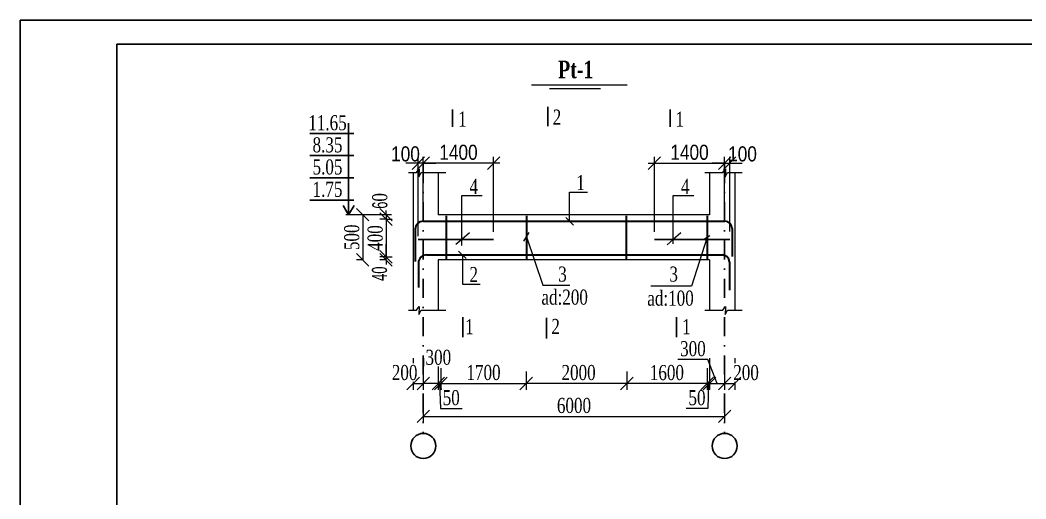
# Model space of a CAD drawing. Header units: millimetres. Extents: x -149347 to 251215, y -2929184 to -2541447.
# Drawn here: x 151763 to 171788, y -2675001 to -2665472 of the extents above; entities that cross this region are included whole.
import ezdxf

# ---------------------------------------------------------------- set-up
doc = ezdxf.new("R2010")
doc.units = ezdxf.units.MM
doc.linetypes.add('DASHDOTX2', pattern=[50.8, 25.4, -12.7, 0, -12.7])
doc.layers.add('APS_MADEIRA', color=35, linetype='Continuous', lineweight=15)
doc.styles.add('400', font='times.ttf', dxfattribs={"width": 0.75, "height": 300})
doc.styles.add('style1', font='A3TI(LA).TTF', dxfattribs={"height": 400})
doc.styles.add('style6', font='ARIALN.TTF', dxfattribs={"height": 300})
doc.styles.add('Times New  Roman', font='times.ttf')
doc.dimstyles.new('DIM_100', dxfattribs={"dimscale": 100, "dimtxt": 250, "dimasz": 2.5, "dimexe": 1.25, "dimexo": 0.625, "dimtad": 1, "dimdec": 0, "dimtxsty": 'style1', "dimblk": 'OBLIQUE', "dimcen": 2.5, "dimdle": 1.25, "dimclrd": 251, "dimclre": 251, "dimaunit": 1, "dimadec": 3, "dimazin": 0, "dimtfac": 1, "dimtdec": 0, "dimtmove": 1, "dimatfit": 3, "dimfxl": 1.25, "dimlwd": 5, "dimlwe": 5, "dimarcsym": 0})
doc.dimstyles.new('tebriz', dxfattribs={"dimtxt": 280, "dimasz": 150, "dimexe": 150, "dimexo": 0.625, "dimgap": 65, "dimtad": 1, "dimdec": 0, "dimdsep": 32, "dimtxsty": 'Times New  Roman', "dimblk": 'OBLIQUE', "dimcen": 0, "dimdle": 150, "dimclrd": 7, "dimclre": 256, "dimclrt": 256, "dimadec": 0, "dimazin": 0, "dimtfac": 1, "dimtdec": 0, "dimtmove": 0, "dimatfit": 3, "dimldrblk": 'OBLIQUE', "dimfxl": 1, "dimtolj": 1, "dimlwd": 15, "dimlwe": 9, "dimarcsym": 0})

# ---------------------------------------------------------------- blocks, each defined once
blk = doc.blocks.new('_Oblique')
at = {"color": 0, "linetype": 'ByBlock', "lineweight": -2}
blk.add_line((-0.5, -0.5), (0.5, 0.5), dxfattribs=at)
blk = doc.blocks.new('*D44')
at = {"color": 251, "lineweight": 5, "ltscale": 50, "transparency": 16777216}
for p, q in [((165791, -2672203), (165791, -2672828)), ((165991, -2672203), (165991, -2672828))]:
    blk.add_line(p, q, dxfattribs=at)
at = {"color": 251, "linetype": 'ByBlock', "lineweight": 5, "ltscale": 50, "transparency": 16777216}
blk.add_line((165790, -2672703), (165992, -2672703), dxfattribs=at)
at = {"layer": 'Defpoints', "color": 0, "lineweight": 15, "ltscale": 50, "transparency": 16777216}
for p in [(165791, -2671792), (165991, -2671792)]:
    blk.add_point(p, dxfattribs=at)
at = {"color": 0, "lineweight": 15, "ltscale": 50, "transparency": 16777216, "insert": (166217, -2672488), "char_height": 300, "attachment_point": 5, "style": '400', "bg_fill": 3, "box_fill_scale": 1.1, "bg_fill_color": 9, "bg_fill_true_color": 13158600, "bg_fill_transparency": 0}
blk.add_mtext('{\\fTimes New Roman|b0|i0|c238|p18;2}00', dxfattribs=at)
at = {"layer": 'Defpoints', "color": 0, "lineweight": 15, "ltscale": 50, "transparency": 16777216}
blk.add_point((165991, -2672703), dxfattribs=at)
at = {"color": 251, "lineweight": 5, "ltscale": 50, "transparency": 16777216, "xscale": 250, "yscale": 250, "zscale": 250, "rotation": 180}
blk.add_blockref('_Oblique', (165791, -2672703), dxfattribs=at)
at = {"color": 251, "lineweight": 5, "ltscale": 50, "transparency": 16777216, "xscale": 250, "yscale": 250, "zscale": 250}
blk.add_blockref('_Oblique', (165991, -2672703), dxfattribs=at)
blk = doc.blocks.new('*D45')
at = {"color": 251, "lineweight": 5, "ltscale": 50, "transparency": 16777216}
for p, q in [((158585, -2669344), (158459, -2669344)), ((158585, -2670244), (158459, -2670244))]:
    blk.add_line(p, q, dxfattribs=at)
at = {"color": 251, "linetype": 'ByBlock', "lineweight": 5, "ltscale": 50, "transparency": 16777216}
blk.add_line((158584, -2669343), (158584, -2670245), dxfattribs=at)
at = {"layer": 'Defpoints', "color": 0, "lineweight": 15, "ltscale": 50, "transparency": 16777216}
for p in [(159676, -2669344), (158584, -2670244), (159260, -2670244)]:
    blk.add_point(p, dxfattribs=at)
at = {"color": 0, "lineweight": 15, "ltscale": 50, "transparency": 16777216, "insert": (158368, -2669794), "char_height": 300, "attachment_point": 5, "rotation": 90, "style": '400', "bg_fill": 3, "box_fill_scale": 1.1, "bg_fill_color": 9, "bg_fill_true_color": 13158600, "bg_fill_transparency": 0}
blk.add_mtext('500', dxfattribs=at)
at = {"color": 251, "lineweight": 5, "ltscale": 50, "transparency": 16777216, "xscale": 250, "yscale": 250, "zscale": 250}
for p, rotation in [((158584, -2669344), 90), ((158584, -2670244), 270)]:
    blk.add_blockref('_Oblique', p, dxfattribs=dict(at, rotation=rotation))
blk = doc.blocks.new('*D71')
at = {"color": 251, "linetype": 'ByBlock', "lineweight": 5, "ltscale": 50, "transparency": 16777216}
for p, q in [((159049, -2669344), (159049, -2669094)), ((159049, -2669434), (159049, -2669684))]:
    blk.add_line(p, q, dxfattribs=at)
at = {"color": 251, "lineweight": 5, "ltscale": 50, "transparency": 16777216}
for p, q in [((159050, -2669344), (158924, -2669344)), ((159050, -2669434), (158924, -2669434))]:
    blk.add_line(p, q, dxfattribs=at)
at = {"layer": 'Defpoints', "color": 0, "lineweight": 15, "ltscale": 50, "transparency": 16777216}
for p in [(159049, -2669434), (159344, -2669434), (159448, -2669344)]:
    blk.add_point(p, dxfattribs=at)
at = {"color": 0, "lineweight": 15, "ltscale": 50, "transparency": 16777216, "insert": (158927, -2669070), "char_height": 300, "attachment_point": 5, "rotation": 90, "style": '400', "bg_fill": 3, "box_fill_scale": 1.1, "bg_fill_color": 9, "bg_fill_true_color": 13158600, "bg_fill_transparency": 0}
blk.add_mtext('{\\fArial Narrow|b0|i0|c238|p34;6}0', dxfattribs=at)
at = {"color": 251, "linetype": 'ByBlock', "lineweight": 5, "ltscale": 50, "transparency": 16777216}
blk.add_line((159049, -2669344), (159049, -2669434), dxfattribs=at)
at = {"color": 251, "lineweight": 5, "ltscale": 50, "transparency": 16777216, "xscale": 250, "yscale": 250, "zscale": 250}
for p, rotation in [((159049, -2669344), 270), ((159049, -2669434), 90)]:
    blk.add_blockref('_Oblique', p, dxfattribs=dict(at, rotation=rotation))
blk = doc.blocks.new('*D72')
at = {"color": 251, "linetype": 'ByBlock', "lineweight": 5, "ltscale": 50, "transparency": 16777216}
for p, q in [((159049, -2670184), (159049, -2669934)), ((159049, -2670244), (159049, -2670494))]:
    blk.add_line(p, q, dxfattribs=at)
at = {"color": 251, "lineweight": 5, "ltscale": 50, "transparency": 16777216}
for p, q in [((159050, -2670184), (158924, -2670184)), ((159050, -2670244), (158924, -2670244))]:
    blk.add_line(p, q, dxfattribs=at)
at = {"layer": 'Defpoints', "color": 0, "lineweight": 15, "ltscale": 50, "transparency": 16777216}
for p in [(159049, -2670184), (159260, -2670244), (159271, -2670184)]:
    blk.add_point(p, dxfattribs=at)
at = {"color": 0, "lineweight": 15, "ltscale": 50, "transparency": 16777216, "insert": (158920, -2670519), "char_height": 300, "attachment_point": 5, "rotation": 90, "style": '400', "bg_fill": 3, "box_fill_scale": 1.1, "bg_fill_color": 9, "bg_fill_true_color": 13158600, "bg_fill_transparency": 0}
blk.add_mtext('{\\fArial Narrow|b0|i0|c238|p34;40}', dxfattribs=at)
at = {"color": 251, "linetype": 'ByBlock', "lineweight": 5, "ltscale": 50, "transparency": 16777216}
blk.add_line((159049, -2670244), (159049, -2670184), dxfattribs=at)
at = {"color": 251, "lineweight": 5, "ltscale": 50, "transparency": 16777216, "xscale": 250, "yscale": 250, "zscale": 250}
for p, rotation in [((159049, -2670184), 270), ((159049, -2670244), 90)]:
    blk.add_blockref('_Oblique', p, dxfattribs=dict(at, rotation=rotation))
blk = doc.blocks.new('*D46')
at = {"color": 251, "linetype": 'ByBlock', "lineweight": 5, "ltscale": 50, "transparency": 16777216}
blk.add_line((159049, -2669433), (159049, -2670186), dxfattribs=at)
at = {"color": 251, "lineweight": 5, "ltscale": 50, "transparency": 16777216}
for p, q in [((159049, -2669434), (159174, -2669434)), ((159049, -2670184), (159174, -2670184))]:
    blk.add_line(p, q, dxfattribs=at)
at = {"color": 0, "lineweight": 15, "ltscale": 50, "transparency": 16777216, "insert": (158834, -2669809), "char_height": 300, "attachment_point": 5, "rotation": 90, "style": '400', "bg_fill": 3, "box_fill_scale": 1.1, "bg_fill_color": 9, "bg_fill_true_color": 13158600, "bg_fill_transparency": 0}
blk.add_mtext('400', dxfattribs=at)
at = {"layer": 'Defpoints', "color": 0, "lineweight": 15, "ltscale": 50, "transparency": 16777216}
for p in [(159049, -2669434), (159049, -2670184), (159049, -2670184)]:
    blk.add_point(p, dxfattribs=at)
at = {"color": 251, "lineweight": 5, "ltscale": 50, "transparency": 16777216, "xscale": 250, "yscale": 250, "zscale": 250}
for p, rotation in [((159049, -2669434), 90), ((159049, -2670184), 270)]:
    blk.add_blockref('_Oblique', p, dxfattribs=dict(at, rotation=rotation))
blk = doc.blocks.new('*D73')
at = {"color": 251, "linetype": 'ByBlock', "lineweight": 5, "ltscale": 50, "transparency": 16777216}
for p, q in [((165458, -2672228), (164860, -2672228)), ((165641, -2672703), (165458, -2672228)), ((165490, -2672703), (165792, -2672703))]:
    blk.add_line(p, q, dxfattribs=at)
at = {"color": 251, "lineweight": 5, "ltscale": 50, "transparency": 16777216}
for p, q in [((165491, -2672203), (165491, -2672828)), ((165791, -2672203), (165791, -2672828))]:
    blk.add_line(p, q, dxfattribs=at)
at = {"layer": 'Defpoints', "color": 0, "lineweight": 15, "ltscale": 50, "transparency": 16777216}
for p in [(165791, -2672065), (165791, -2672703)]:
    blk.add_point(p, dxfattribs=at)
at = {"color": 251, "lineweight": 5, "ltscale": 50, "transparency": 16777216, "xscale": 250, "yscale": 250, "zscale": 250, "rotation": 180}
blk.add_blockref('_Oblique', (165491, -2672703), dxfattribs=at)
at = {"color": 251, "lineweight": 5, "ltscale": 50, "transparency": 16777216, "xscale": 250, "yscale": 250, "zscale": 250}
blk.add_blockref('_Oblique', (165791, -2672703), dxfattribs=at)
at = {"color": 0, "lineweight": 15, "ltscale": 50, "transparency": 16777216, "insert": (165159, -2672013), "char_height": 300, "attachment_point": 5, "style": '400', "bg_fill": 3, "box_fill_scale": 1.1, "bg_fill_color": 9, "bg_fill_true_color": 13158600, "bg_fill_transparency": 0}
blk.add_mtext('{\\fTimes New Roman|b0|i0|c238|p18;3}00', dxfattribs=at)
at = {"layer": 'Defpoints', "color": 0, "lineweight": 15, "ltscale": 50, "transparency": 16777216}
blk.add_point((165491, -2672077), dxfattribs=at)
blk = doc.blocks.new('*D47')
at = {"color": 251, "lineweight": 5, "ltscale": 50, "transparency": 16777216}
for p, q in [((159791, -2672203), (159791, -2672828)), ((160090, -2672203), (160090, -2672828))]:
    blk.add_line(p, q, dxfattribs=at)
at = {"color": 251, "linetype": 'ByBlock', "lineweight": 5, "ltscale": 50, "transparency": 16777216}
blk.add_line((160091, -2672703), (159790, -2672703), dxfattribs=at)
at = {"layer": 'Defpoints', "color": 0, "lineweight": 15, "ltscale": 50, "transparency": 16777216}
blk.add_point((159791, -2672703), dxfattribs=at)
at = {"color": 251, "lineweight": 5, "ltscale": 50, "transparency": 16777216, "xscale": 250, "yscale": 250, "zscale": 250, "rotation": 180}
blk.add_blockref('_Oblique', (159791, -2672703), dxfattribs=at)
at = {"color": 251, "lineweight": 5, "ltscale": 50, "transparency": 16777216, "xscale": 250, "yscale": 250, "zscale": 250}
blk.add_blockref('_Oblique', (160090, -2672703), dxfattribs=at)
at = {"color": 0, "lineweight": 15, "ltscale": 50, "transparency": 16777216, "insert": (160090, -2672184), "char_height": 300, "attachment_point": 5, "style": '400', "bg_fill": 3, "box_fill_scale": 1.1, "bg_fill_color": 9, "bg_fill_true_color": 13158600, "bg_fill_transparency": 0}
blk.add_mtext('{\\fTimes New Roman|b0|i0|c238|p18;3}00', dxfattribs=at)
at = {"layer": 'Defpoints', "color": 0, "lineweight": 15, "ltscale": 50, "transparency": 16777216}
for p in [(159791, -2671996), (160090, -2671996)]:
    blk.add_point(p, dxfattribs=at)
blk = doc.blocks.new('*D48')
at = {"color": 251, "lineweight": 5, "ltscale": 50, "transparency": 16777216}
for p, q in [((159591, -2672203), (159591, -2672828)), ((159791, -2672203), (159791, -2672828))]:
    blk.add_line(p, q, dxfattribs=at)
at = {"color": 251, "linetype": 'ByBlock', "lineweight": 5, "ltscale": 50, "transparency": 16777216}
blk.add_line((159590, -2672703), (159792, -2672703), dxfattribs=at)
at = {"layer": 'Defpoints', "color": 0, "lineweight": 15, "ltscale": 50, "transparency": 16777216}
for p in [(159591, -2672065), (159791, -2671991)]:
    blk.add_point(p, dxfattribs=at)
at = {"color": 0, "lineweight": 15, "ltscale": 50, "transparency": 16777216, "insert": (159419, -2672488), "char_height": 300, "attachment_point": 5, "style": '400', "bg_fill": 3, "box_fill_scale": 1.1, "bg_fill_color": 9, "bg_fill_true_color": 13158600, "bg_fill_transparency": 0}
blk.add_mtext('{\\fTimes New Roman|b0|i0|c238|p18;2}00', dxfattribs=at)
at = {"layer": 'Defpoints', "color": 0, "lineweight": 15, "ltscale": 50, "transparency": 16777216}
blk.add_point((159791, -2672703), dxfattribs=at)
at = {"color": 251, "lineweight": 5, "ltscale": 50, "transparency": 16777216, "xscale": 250, "yscale": 250, "zscale": 250, "rotation": 180}
blk.add_blockref('_Oblique', (159591, -2672703), dxfattribs=at)
at = {"color": 251, "lineweight": 5, "ltscale": 50, "transparency": 16777216, "xscale": 250, "yscale": 250, "zscale": 250}
blk.add_blockref('_Oblique', (159791, -2672703), dxfattribs=at)
blk = doc.blocks.new('*D49')
at = {"color": 251, "lineweight": 5, "ltscale": 50, "transparency": 16777216}
for p, q in [((160090, -2672399), (160090, -2672828)), ((160140, -2672399), (160140, -2672828))]:
    blk.add_line(p, q, dxfattribs=at)
at = {"color": 251, "linetype": 'ByBlock', "lineweight": 5, "ltscale": 50, "transparency": 16777216}
for p, q in [((160090, -2672703), (159840, -2672703)), ((160090, -2672703), (160140, -2672703)), ((160090, -2672703), (160140, -2672703)), ((160115, -2672703), (160133, -2673203)), ((160140, -2672703), (160390, -2672703)), ((160133, -2673203), (160562, -2673203))]:
    blk.add_line(p, q, dxfattribs=at)
at = {"layer": 'Defpoints', "color": 0, "lineweight": 15, "ltscale": 50, "transparency": 16777216}
for p in [(160090, -2672337), (160140, -2672337), (160140, -2672703)]:
    blk.add_point(p, dxfattribs=at)
at = {"color": 0, "lineweight": 15, "ltscale": 50, "transparency": 16777216, "insert": (160347, -2672988), "char_height": 300, "attachment_point": 5, "style": '400', "bg_fill": 3, "box_fill_scale": 1.1, "bg_fill_color": 9, "bg_fill_true_color": 13158600, "bg_fill_transparency": 0}
blk.add_mtext('50', dxfattribs=at)
at = {"color": 251, "lineweight": 5, "ltscale": 50, "transparency": 16777216, "xscale": 250, "yscale": 250, "zscale": 250}
blk.add_blockref('_Oblique', (160090, -2672703), dxfattribs=at)
at = {"color": 251, "lineweight": 5, "ltscale": 50, "transparency": 16777216, "xscale": 250, "yscale": 250, "zscale": 250, "rotation": 180}
blk.add_blockref('_Oblique', (160140, -2672703), dxfattribs=at)
blk = doc.blocks.new('*D50')
at = {"color": 251, "lineweight": 5, "ltscale": 50, "transparency": 16777216}
for p, q in [((165441, -2672399), (165441, -2672828)), ((165491, -2672399), (165491, -2672828))]:
    blk.add_line(p, q, dxfattribs=at)
at = {"color": 251, "linetype": 'ByBlock', "lineweight": 5, "ltscale": 50, "transparency": 16777216}
for p, q in [((165441, -2672703), (165191, -2672703)), ((165491, -2672703), (165441, -2672703)), ((165491, -2672703), (165441, -2672703)), ((165466, -2672703), (165455, -2673203)), ((165491, -2672703), (165741, -2672703)), ((165455, -2673203), (165025, -2673203))]:
    blk.add_line(p, q, dxfattribs=at)
at = {"layer": 'Defpoints', "color": 0, "lineweight": 15, "ltscale": 50, "transparency": 16777216}
for p in [(165441, -2672337), (165491, -2672337), (165441, -2672703)]:
    blk.add_point(p, dxfattribs=at)
at = {"color": 0, "lineweight": 15, "ltscale": 50, "transparency": 16777216, "insert": (165240, -2672988), "char_height": 300, "attachment_point": 5, "style": '400', "bg_fill": 3, "box_fill_scale": 1.1, "bg_fill_color": 9, "bg_fill_true_color": 13158600, "bg_fill_transparency": 0}
blk.add_mtext('50', dxfattribs=at)
at = {"color": 251, "lineweight": 5, "ltscale": 50, "transparency": 16777216, "xscale": 250, "yscale": 250, "zscale": 250}
blk.add_blockref('_Oblique', (165441, -2672703), dxfattribs=at)
at = {"color": 251, "lineweight": 5, "ltscale": 50, "transparency": 16777216, "xscale": 250, "yscale": 250, "zscale": 250, "rotation": 180}
blk.add_blockref('_Oblique', (165491, -2672703), dxfattribs=at)
blk = doc.blocks.new('*D51')
at = {"color": 251, "lineweight": 5, "ltscale": 50, "transparency": 16777216}
for p, q in [((160140, -2672462), (160140, -2672828)), ((161840, -2672462), (161840, -2672828))]:
    blk.add_line(p, q, dxfattribs=at)
at = {"color": 251, "linetype": 'ByBlock', "lineweight": 5, "ltscale": 50, "transparency": 16777216}
blk.add_line((160139, -2672703), (161841, -2672703), dxfattribs=at)
at = {"layer": 'Defpoints', "color": 0, "lineweight": 15, "ltscale": 50, "transparency": 16777216}
for p in [(160140, -2672399), (161840, -2672399), (161840, -2672703)]:
    blk.add_point(p, dxfattribs=at)
at = {"color": 251, "lineweight": 5, "ltscale": 50, "transparency": 16777216, "xscale": 250, "yscale": 250, "zscale": 250, "rotation": 180}
blk.add_blockref('_Oblique', (160140, -2672703), dxfattribs=at)
at = {"color": 251, "lineweight": 5, "ltscale": 50, "transparency": 16777216, "xscale": 250, "yscale": 250, "zscale": 250}
blk.add_blockref('_Oblique', (161840, -2672703), dxfattribs=at)
at = {"color": 0, "lineweight": 15, "ltscale": 50, "transparency": 16777216, "insert": (160990, -2672487), "char_height": 300, "attachment_point": 5, "style": '400', "bg_fill": 3, "box_fill_scale": 1.1, "bg_fill_color": 9, "bg_fill_true_color": 13158600, "bg_fill_transparency": 0}
blk.add_mtext('{\\fTimes New Roman|b0|i0|c238|p18;1700}', dxfattribs=at)
blk = doc.blocks.new('*D52')
at = {"color": 251, "lineweight": 5, "ltscale": 50, "transparency": 16777216}
for p, q in [((163841, -2672462), (163841, -2672828)), ((165441, -2672462), (165441, -2672828))]:
    blk.add_line(p, q, dxfattribs=at)
at = {"color": 251, "linetype": 'ByBlock', "lineweight": 5, "ltscale": 50, "transparency": 16777216}
blk.add_line((165442, -2672703), (163840, -2672703), dxfattribs=at)
at = {"layer": 'Defpoints', "color": 0, "lineweight": 15, "ltscale": 50, "transparency": 16777216}
for p in [(163841, -2672399), (165441, -2672399), (163841, -2672703)]:
    blk.add_point(p, dxfattribs=at)
at = {"color": 251, "lineweight": 5, "ltscale": 50, "transparency": 16777216, "xscale": 250, "yscale": 250, "zscale": 250, "rotation": 180}
blk.add_blockref('_Oblique', (163841, -2672703), dxfattribs=at)
at = {"color": 251, "lineweight": 5, "ltscale": 50, "transparency": 16777216, "xscale": 250, "yscale": 250, "zscale": 250}
blk.add_blockref('_Oblique', (165441, -2672703), dxfattribs=at)
at = {"color": 0, "lineweight": 15, "ltscale": 50, "transparency": 16777216, "insert": (164641, -2672488), "char_height": 300, "attachment_point": 5, "style": '400', "bg_fill": 3, "box_fill_scale": 1.1, "bg_fill_color": 9, "bg_fill_true_color": 13158600, "bg_fill_transparency": 0}
blk.add_mtext('1600', dxfattribs=at)
blk = doc.blocks.new('*D53')
at = {"color": 251, "lineweight": 5, "ltscale": 50, "transparency": 16777216}
for p, q in [((161840, -2672462), (161840, -2672828)), ((163841, -2672462), (163841, -2672828))]:
    blk.add_line(p, q, dxfattribs=at)
at = {"color": 251, "linetype": 'ByBlock', "lineweight": 5, "ltscale": 50, "transparency": 16777216}
blk.add_line((163842, -2672703), (161839, -2672703), dxfattribs=at)
at = {"layer": 'Defpoints', "color": 0, "lineweight": 15, "ltscale": 50, "transparency": 16777216}
for p in [(161840, -2672399), (163841, -2672399), (161840, -2672703)]:
    blk.add_point(p, dxfattribs=at)
at = {"color": 251, "lineweight": 5, "ltscale": 50, "transparency": 16777216, "xscale": 250, "yscale": 250, "zscale": 250, "rotation": 180}
blk.add_blockref('_Oblique', (161840, -2672703), dxfattribs=at)
at = {"color": 251, "lineweight": 5, "ltscale": 50, "transparency": 16777216, "xscale": 250, "yscale": 250, "zscale": 250}
blk.add_blockref('_Oblique', (163841, -2672703), dxfattribs=at)
at = {"color": 0, "lineweight": 15, "ltscale": 50, "transparency": 16777216, "insert": (162840, -2672488), "char_height": 300, "attachment_point": 5, "style": '400', "bg_fill": 3, "box_fill_scale": 1.1, "bg_fill_color": 9, "bg_fill_true_color": 13158600, "bg_fill_transparency": 0}
blk.add_mtext('{\\fTimes New Roman|b0|i0|c238|p18; }2{\\fTimes New Roman|b0|i0|c238|p18;0}00', dxfattribs=at)
blk = doc.blocks.new('*D54')
at = {"color": 251, "lineweight": 5, "ltscale": 50, "transparency": 16777216}
for p, q in [((159791, -2673141), (159791, -2673483)), ((165791, -2673141), (165791, -2673483))]:
    blk.add_line(p, q, dxfattribs=at)
at = {"color": 251, "linetype": 'ByBlock', "lineweight": 5, "ltscale": 50, "transparency": 16777216}
blk.add_line((159790, -2673358), (165792, -2673358), dxfattribs=at)
at = {"layer": 'Defpoints', "color": 0, "lineweight": 15, "ltscale": 50, "transparency": 16777216}
for p in [(159791, -2673078), (165791, -2673078), (165791, -2673358)]:
    blk.add_point(p, dxfattribs=at)
at = {"color": 251, "lineweight": 5, "ltscale": 50, "transparency": 16777216, "xscale": 250, "yscale": 250, "zscale": 250, "rotation": 180}
blk.add_blockref('_Oblique', (159791, -2673358), dxfattribs=at)
at = {"color": 251, "lineweight": 5, "ltscale": 50, "transparency": 16777216, "xscale": 250, "yscale": 250, "zscale": 250}
blk.add_blockref('_Oblique', (165791, -2673358), dxfattribs=at)
at = {"color": 0, "lineweight": 15, "ltscale": 50, "transparency": 16777216, "insert": (162791, -2673143), "char_height": 300, "attachment_point": 5, "style": '400', "bg_fill": 3, "box_fill_scale": 1.1, "bg_fill_color": 9, "bg_fill_true_color": 13158600, "bg_fill_transparency": 0}
blk.add_mtext('6000', dxfattribs=at)
blk = doc.blocks.new('*D55')
at = {"color": 251, "lineweight": 5, "ltscale": 50, "transparency": 16777216}
for p, q in [((159791, -2669333), (159791, -2668194)), ((161191, -2669686), (161191, -2668194))]:
    blk.add_line(p, q, dxfattribs=at)
at = {"color": 251, "linetype": 'ByBlock', "lineweight": 5, "ltscale": 50, "transparency": 16777216}
blk.add_line((161316, -2668319), (159666, -2668319), dxfattribs=at)
at = {"layer": 'Defpoints', "color": 0, "lineweight": 15, "ltscale": 50, "transparency": 16777216}
for p in [(159791, -2668319), (159791, -2669395), (161191, -2669748)]:
    blk.add_point(p, dxfattribs=at)
at = {"color": 251, "lineweight": 5, "ltscale": 50, "transparency": 16777216, "xscale": 250, "yscale": 250, "zscale": 250, "rotation": 180}
blk.add_blockref('_Oblique', (159791, -2668319), dxfattribs=at)
at = {"color": 251, "lineweight": 5, "ltscale": 50, "transparency": 16777216, "xscale": 250, "yscale": 250, "zscale": 250}
blk.add_blockref('_Oblique', (161191, -2668319), dxfattribs=at)
at = {"color": 0, "lineweight": 15, "ltscale": 50, "transparency": 16777216, "insert": (160491, -2668104), "char_height": 300, "attachment_point": 5, "style": 'style6'}
blk.add_mtext('1400', dxfattribs=at)
blk = doc.blocks.new('*D56')
at = {"color": 251, "lineweight": 5, "ltscale": 50, "transparency": 16777216}
for p, q in [((159691, -2669772), (159691, -2668194)), ((159791, -2668636), (159791, -2668194))]:
    blk.add_line(p, q, dxfattribs=at)
at = {"color": 251, "linetype": 'ByBlock', "lineweight": 5, "ltscale": 50, "transparency": 16777216}
for p, q in [((159691, -2668319), (159441, -2668319)), ((159791, -2668319), (159691, -2668319)), ((159791, -2668319), (160041, -2668319))]:
    blk.add_line(p, q, dxfattribs=at)
at = {"layer": 'Defpoints', "color": 0, "lineweight": 15, "ltscale": 50, "transparency": 16777216}
for p in [(159691, -2668319), (159791, -2668698), (159691, -2669835)]:
    blk.add_point(p, dxfattribs=at)
at = {"color": 251, "lineweight": 5, "ltscale": 50, "transparency": 16777216, "xscale": 250, "yscale": 250, "zscale": 250}
blk.add_blockref('_Oblique', (159691, -2668319), dxfattribs=at)
at = {"color": 251, "lineweight": 5, "ltscale": 50, "transparency": 16777216, "xscale": 250, "yscale": 250, "zscale": 250, "rotation": 180}
blk.add_blockref('_Oblique', (159791, -2668319), dxfattribs=at)
at = {"color": 0, "lineweight": 15, "ltscale": 50, "transparency": 16777216, "insert": (159436, -2668136), "char_height": 300, "attachment_point": 5, "style": 'style6'}
blk.add_mtext('100', dxfattribs=at)
blk = doc.blocks.new('*D57')
at = {"color": 251, "lineweight": 5, "ltscale": 50, "transparency": 16777216}
for p, q in [((164391, -2669686), (164391, -2668194)), ((165791, -2669333), (165791, -2668194))]:
    blk.add_line(p, q, dxfattribs=at)
at = {"color": 251, "linetype": 'ByBlock', "lineweight": 5, "ltscale": 50, "transparency": 16777216}
blk.add_line((164266, -2668319), (165916, -2668319), dxfattribs=at)
at = {"layer": 'Defpoints', "color": 0, "lineweight": 15, "ltscale": 50, "transparency": 16777216}
for p in [(165791, -2668319), (165791, -2669395), (164391, -2669748)]:
    blk.add_point(p, dxfattribs=at)
at = {"color": 251, "lineweight": 5, "ltscale": 50, "transparency": 16777216, "xscale": 250, "yscale": 250, "zscale": 250, "rotation": 180}
blk.add_blockref('_Oblique', (164391, -2668319), dxfattribs=at)
at = {"color": 251, "lineweight": 5, "ltscale": 50, "transparency": 16777216, "xscale": 250, "yscale": 250, "zscale": 250}
blk.add_blockref('_Oblique', (165791, -2668319), dxfattribs=at)
at = {"color": 0, "lineweight": 15, "ltscale": 50, "transparency": 16777216, "insert": (165091, -2668104), "char_height": 300, "attachment_point": 5, "style": 'style6'}
blk.add_mtext('1400', dxfattribs=at)
blk = doc.blocks.new('*D58')
at = {"color": 251, "lineweight": 5, "ltscale": 50, "transparency": 16777216}
for p, q in [((165791, -2668636), (165791, -2668194)), ((165891, -2669681), (165891, -2668194))]:
    blk.add_line(p, q, dxfattribs=at)
at = {"color": 251, "linetype": 'ByBlock', "lineweight": 5, "ltscale": 50, "transparency": 16777216}
for p, q in [((165791, -2668319), (165541, -2668319)), ((165791, -2668319), (165891, -2668319)), ((165891, -2668319), (166141, -2668319))]:
    blk.add_line(p, q, dxfattribs=at)
at = {"layer": 'Defpoints', "color": 0, "lineweight": 15, "ltscale": 50, "transparency": 16777216}
for p in [(165891, -2668319), (165791, -2668698), (165891, -2669743)]:
    blk.add_point(p, dxfattribs=at)
at = {"color": 251, "lineweight": 5, "ltscale": 50, "transparency": 16777216, "xscale": 250, "yscale": 250, "zscale": 250}
blk.add_blockref('_Oblique', (165791, -2668319), dxfattribs=at)
at = {"color": 251, "lineweight": 5, "ltscale": 50, "transparency": 16777216, "xscale": 250, "yscale": 250, "zscale": 250, "rotation": 180}
blk.add_blockref('_Oblique', (165891, -2668319), dxfattribs=at)
at = {"color": 0, "lineweight": 15, "ltscale": 50, "transparency": 16777216, "insert": (166146, -2668136), "char_height": 300, "attachment_point": 5, "style": 'style6'}
blk.add_mtext('100', dxfattribs=at)
blk = doc.blocks.new('mekteb')
at = {"color": 0, "lineweight": 25}
for p, q in [((99643, -1821466), (139843, -1821466)), ((99643, -1849866), (99643, -1821466))]:
    blk.add_line(p, q, dxfattribs=at)
at = {"color": 0, "lineweight": 25, "ltscale": 15}
for p in [(101643, -1849366), (139343, -1821966)]:
    blk.add_line(p, (101643, -1821966), dxfattribs=at)

msp = doc.modelspace()

# ---------------------------------------------------------------- linework, layer by layer
at = {"lineweight": 9}
for p, q in [((161947.48713, -2666758.31165), (163847.903, -2666758.31165)), ((162306.34344, -2666833.34903), (163317.33356, -2666833.34903))]:
    msp.add_line(p, q, dxfattribs=at)
at = {"color": 7, "lineweight": 30, "ltscale": 15}
for p, q in [((160373.92397, -2667252.90918), (160373.92397, -2667479.06198)), ((160373.92397, -2667252.90918), (160373.92397, -2667595.34706)), ((162271.73052, -2667198.86316), (162271.73052, -2667425.01596)), ((162271.73052, -2667198.86316), (162271.73052, -2667585.48531)), ((164704.62897, -2667252.90918), (164704.62897, -2667479.06198)), ((164704.62897, -2667252.90918), (164704.62897, -2667595.34706)), ((160576.1116, -2671383.78405), (160576.1116, -2671784.28718)), ((162244.55513, -2671397.62793), (162244.55513, -2671806.71493))]:
    msp.add_line(p, q, dxfattribs=at)
at = {"color": 7}
for p, q in [((158407.60974, -2667727.21654), (157534.47272, -2667727.21654)), ((158407.60974, -2668167.31478), (157534.47272, -2668167.31478)), ((158407.60974, -2668607.41302), (157534.47272, -2668607.41302)), ((158407.60974, -2669052.65654), (157534.47272, -2669052.65654))]:
    msp.add_line(p, q, dxfattribs=at)
at = {"color": 252, "linetype": 'DASHDOTX2', "ltscale": 15, "true_color": 0xa97986}
for p, q in [((159790.86999, -2668333.30519), (159790.86999, -2673697.19568)), ((165790.86999, -2668333.30519), (165790.86999, -2673697.19568))]:
    msp.add_line(p, q, dxfattribs=at)
at = {"color": 7, "lineweight": 15}
for p, q in [((159590.6987, -2668504.59158), (159590.86999, -2671245.92378)), ((160089.86999, -2668504.59158), (160089.86999, -2669345.25629)), ((165490.86713, -2668504.59158), (165490.86713, -2669345.15226)), ((165990.86999, -2668504.59158), (165990.86999, -2671245.92378)), ((161393.19603, -2669345.15226), (160089.86999, -2669345.25629)), ((165490.86713, -2669345.15226), (161393.19603, -2669345.15226)), ((161795.26009, -2669869.04347), (161900.95791, -2669698.07694)), ((165388.01822, -2669825.30732), (165493.71604, -2669760.40199)), ((160704.72935, -2670245.92378), (160089.86999, -2670245.92378)), ((160089.86999, -2670245.92378), (160089.86999, -2671245.92378)), ((161408.61992, -2670245.92378), (160704.72935, -2670245.92378)), ((165490.86713, -2670245.92378), (161408.61992, -2670245.92378)), ((165490.86713, -2670245.92378), (165490.86713, -2671245.92378)), ((165990.86999, -2670245.92378), (165990.86999, -2670779.2566))]:
    msp.add_line(p, q, dxfattribs=at)
at = {"color": 7, "lineweight": 35}
for p, q in [((159790.86999, -2669475.17199), (160689.30546, -2669475.17199)), ((160243.30406, -2669369.26257), (160243.30406, -2670227.15787)), ((160689.30546, -2669475.17199), (161393.19603, -2669475.17199)), ((161393.19603, -2669475.17199), (165797.16661, -2669475.17199)), ((161848.109, -2669369.26257), (161848.109, -2670227.15787)), ((163830.82066, -2669369.26257), (163830.82066, -2670227.15787)), ((165440.86713, -2669369.26257), (165440.86713, -2670227.15787)), ((165440.86713, -2669513.78425), (165440.86713, -2670071.92506)), ((165440.86713, -2669564.45671), (165440.86713, -2670015.0563)), ((165940.86999, -2669618.87537), (165940.86999, -2670175.17199)), ((159854.23739, -2670144.14009), (160704.72935, -2670144.14009)), ((160704.72935, -2670144.14009), (161408.61992, -2670144.14009)), ((161408.61992, -2670144.14009), (165754.67159, -2670144.14009)), ((165885.27553, -2670287.84347), (165885.27553, -2670844.14009))]:
    msp.add_line(p, q, dxfattribs=at)
at = {"color": 7, "lineweight": 15}
for points in [[(159494.88704, -2668504.59158), (159656.61437, -2668504.59158), (159705.78505, -2668432.33807), (159700.53161, -2668591.71449), (159745.26838, -2668504.59158), (160239.03899, -2668504.59158)], [(165394.88418, -2668504.59158), (165756.61151, -2668504.59158), (165805.78219, -2668432.33807), (165800.52875, -2668591.71449), (165845.26552, -2668504.59158), (166139.03613, -2668504.59158)], [(161848.109, -2669783.56021), (161848.109, -2669783.56021), (162173.72979, -2670749.79346), (162706.79759, -2670749.79346)], [(165440.86713, -2669789.7565), (165440.86713, -2669789.7565), (165132.93468, -2670764.39133), (164319.21134, -2670764.39133)], [(159494.88704, -2671245.89679), (159656.61437, -2671245.89679), (159705.78505, -2671173.64329), (159700.53161, -2671333.0197), (159745.26838, -2671245.89679), (160239.03899, -2671245.89679)], [(165394.88418, -2671245.89679), (165756.61151, -2671245.89679), (165805.78219, -2671173.64329), (165800.52875, -2671333.0197), (165845.26552, -2671245.89679), (166139.03613, -2671245.89679)]]:
    msp.add_lwpolyline(points, dxfattribs=at)
at = {"color": 1, "lineweight": 15, "ltscale": 15}
for points in [[(160558.59597, -2669956.36702), (160558.59597, -2668959.26683), (160965.91896, -2668959.26683)], [(164768.80639, -2669921.40494), (164768.80639, -2668959.26683), (165176.12937, -2668959.26683)], [(160710.78185, -2669703.7345), (160558.59597, -2669834.73691), (160436.0043, -2669940.26448)], [(164920.99227, -2669707.05972), (164768.80639, -2669838.06214), (164646.21471, -2669943.5897)]]:
    msp.add_lwpolyline(points, dxfattribs=at)
at = {"color": 1, "lineweight": 30, "ltscale": 15}
msp.add_lwpolyline([(165895.94236, -2669838.06214), (164395.94236, -2669838.06214)], dxfattribs=at)
for centre in [(159790.86999, -2673947.02009), (165790.86999, -2673947.02009)]:
    msp.add_circle(centre, 249.82441)
at = {"layer": 'APS_MADEIRA', "color": 7, "lineweight": 15, "ltscale": 25}
msp.add_line((159159.48876, -2669344.18), (158249.59816, -2669344.18), dxfattribs=at)
at = {"layer": 'APS_MADEIRA', "color": 7, "lineweight": 35, "ltscale": 25}
for centre in [(165797.16661, -2669618.87537), (165741.57215, -2670287.84347)]:
    msp.add_arc(centre, 143.70338, 0, 90, dxfattribs=at)

# ---------------------------------------------------------------- texts
at = {"insert": (162473.76712, -2666278.34127), "char_height": 350, "width": 263.5904201, "attachment_point": 1, "style": '400'}
msp.add_mtext('{\\fTimes New Roman|b1|i0|c238|p18;Pt\\fTimes New Roman|b1|i0|c204|p18;-\\fTimes New Roman|b1|i0|c238|p18;1}', dxfattribs=at)
at = {"char_height": 300, "attachment_point": 1, "style": '400'}
for s, insert in [('1', (160483.21283, -2667291.49473)), ('2', (162367.99665, -2667252.48857)), ('1', (164813.91784, -2667291.49473)), ('{\\fTimes New Roman|b0|i0|c238|p18;4}', (160710.77676, -2668629.85462)), ('1', (162837.01435, -2668555.93461)), ('{\\fTimes New Roman|b0|i0|c238|p18;4}', (164920.98718, -2668629.85462)), ('2', (160710.08671, -2670385.04035)), ('3', (162477.72507, -2670376.3291)), ('3', (164690.41925, -2670376.3291)), ('{\\fTimes New Roman|b0|i0|c238|p18;ad:}2{\\fTimes New Roman|b0|i0|c238|p18;00}', (162142.99987, -2670835.2679)), ('{\\fTimes New Roman|b0|i0|c238|p18;ad:}1{\\fTimes New Roman|b0|i0|c238|p18;00}', (164250.25653, -2670855.39585))]:
    msp.add_mtext_dynamic_manual_height_columns(s, width=263.5904201, gutter_width=12.5, heights=[0], dxfattribs=dict(at, insert=insert))
at = {"color": 7, "char_height": 300, "attachment_point": 5, "style": '400'}
for s, insert in [('{\\fTimes New Roman|b0|i0|c238|p18;11.65}', (157883.19562, -2667516.89103)), ('{\\fTimes New Roman|b0|i0|c238|p18;8.35}', (157883.19562, -2667956.98927)), ('{\\fTimes New Roman|b0|i0|c238|p18;5.05}', (157883.19562, -2668397.08751)), ('{\\fTimes New Roman|b0|i0|c238|p18;1.75}', (157883.19562, -2668842.33103))]:
    msp.add_mtext(s, dxfattribs=dict(at, insert=insert))
at = {"color": 7, "lineweight": 15, "ltscale": 50, "char_height": 300, "attachment_point": 1, "style": '400'}
for s, insert in [('1', (160625.3393, -2671422.3696)), ('2', (162340.82126, -2671419.05868))]:
    msp.add_mtext_dynamic_manual_height_columns(s, width=263.5904201, gutter_width=12.5, heights=[0], dxfattribs=dict(at, insert=insert))

# ---------------------------------------------------------------- dimensions: what is measured, and where the dimension line sits
at = {"color": 231, "lineweight": 15, "ltscale": 50}
dim = msp.add_linear_dim(base=(165790.86999, -2668319.48416), p1=(164390.96389, -2669748.35673), p2=(165790.86999, -2669395.15228), angle=180, dimstyle='DIM_100', override={"dimtxsty": 'style6'}, dxfattribs=at)
dim.commit()
dim.dimension.update_dxf_attribs({"geometry": '*D57', "text_midpoint": (165090.91694, -2668103.81227)})
dim = msp.add_linear_dim(base=(165890.96389, -2668319.48416), p1=(165790.86999, -2668698.33321), p2=(165890.96389, -2669743.23919), angle=180, dimstyle='DIM_100', override={"dimtxsty": 'style6'}, dxfattribs=at)
dim.commit()
dim.dimension.update_dxf_attribs({"geometry": '*D58', "text_midpoint": (166146.07213, -2668351.59366), "dimtype": 160})

# ---------------------------------------------------------------- leaders
at = {"color": 2, "lineweight": 15, "ltscale": 15}
for points in [[(162703.93662, -2669475.17199), (162703.93662, -2668894.68007), (163060.70828, -2668894.68007)], [(160569.08066, -2670144.14009), (160569.08066, -2670724.63201), (160925.85232, -2670724.63201)]]:
    msp.add_leader(points, dimstyle='tebriz', dxfattribs=at)

# ---------------------------------------------------------------- next in the draw order: dimensions: what is measured, and where the dimension line sits
at = {"color": 7, "lineweight": 15, "ltscale": 50}
for base, p1, p2, angle, text, override, picture, middle in [((158583.5147, -2670243.93879), (159675.6786, -2669344.18), (159259.82428, -2670243.93879), 90, '500', {"dimscale": 1, "dimtxt": 300, "dimasz": 250, "dimexe": 125, "dimexo": 62.5, "dimgap": 62.5, "dimtxsty": '400', "dimcen": 250, "dimfxlon": 1, "dimtfill": 1, "dimtfillclr": 256, "dimarcsym": 1}, '*D45', (158583.5147, -2669794.05939)), ((159790.86999, -2672702.7879), (160089.86999, -2671996.01362), (159790.86999, -2671996.01362), 180, '{\\fTimes New Roman|b0|i0|c238|p18;3}00', {"dimscale": 1, "dimtxt": 300, "dimasz": 250, "dimexe": 125, "dimexo": 62.5, "dimgap": 62.5, "dimtxsty": '400', "dimcen": 250, "dimfxl": 500, "dimfxlon": 1, "dimtfill": 1, "dimtfillclr": 256, "dimarcsym": 1}, '*D47', (160089.86999, -2672399.12398))]:
    dim = msp.add_linear_dim(base=base, p1=p1, p2=p2, angle=angle, text=text, dimstyle='DIM_100', override=override, dxfattribs=at)
    dim.commit()
    dim.dimension.update_dxf_attribs({"geometry": picture, "text_midpoint": middle, "dimtype": 160})
dim = msp.add_linear_dim(base=(165990.86999, -2672702.7879), p1=(165790.86999, -2671791.76686), p2=(165990.86999, -2671791.76686), text='{\\fTimes New Roman|b0|i0|c238|p18;2}00', dimstyle='DIM_100', override={"dimscale": 1, "dimtxt": 300, "dimasz": 250, "dimexe": 125, "dimexo": 62.5, "dimgap": 62.5, "dimtxsty": '400', "dimcen": 250, "dimfxl": 500, "dimfxlon": 1, "dimtfill": 1, "dimtfillclr": 256, "dimarcsym": 1}, dxfattribs=at)
dim.commit()
dim.dimension.update_dxf_attribs({"geometry": '*D44', "text_midpoint": (166217.11013, -2672702.7879), "dimtype": 160})

# ---------------------------------------------------------------- next in the draw order: linework, layer by layer
at = {"color": 0}
msp.add_line((158304.38216, -2669344.18), (158304.38216, -2667525.17528), dxfattribs=at)
at = {"color": 7, "lineweight": 35}
for p, q in [((159631.91873, -2669634.12297), (159631.91873, -2670275.17199)), ((159695.28613, -2670303.09106), (159695.28613, -2670794.14009))]:
    msp.add_line(p, q, dxfattribs=at)
at = {"color": 7, "ltscale": 15}
for points in [[(158304.38216, -2669344.18), (158192.12535, -2669162.47873)], [(158304.38216, -2669344.18), (158416.63897, -2669162.47873)]]:
    msp.add_lwpolyline(points, dxfattribs=at)
at = {"color": 1, "lineweight": 30, "ltscale": 15}
msp.add_lwpolyline([(159690.7761, -2669834.73691), (161190.7761, -2669834.73691)], dxfattribs=at)
at = {"layer": 'APS_MADEIRA', "color": 7, "lineweight": 35, "ltscale": 25}
for centre in [(159790.86999, -2669634.12297), (159854.23739, -2670303.09106)]:
    msp.add_arc(centre, 158.95098, 90, 180, dxfattribs=at)

# ---------------------------------------------------------------- next in the draw order: dimensions: what is measured, and where the dimension line sits
at = {"color": 231, "lineweight": 15, "ltscale": 50}
dim = msp.add_linear_dim(base=(159790.86999, -2668319.48416), p1=(161190.7761, -2669748.35673), p2=(159790.86999, -2669395.15228), dimstyle='DIM_100', override={"dimtxsty": 'style6'}, dxfattribs=at)
dim.commit()
dim.dimension.update_dxf_attribs({"geometry": '*D55', "text_midpoint": (160490.82304, -2668103.81227)})
at = {"color": 7, "lineweight": 15, "ltscale": 50}
for base, p1, p2, text, picture, middle in [((159048.86649, -2669434.18), (159448.18711, -2669344.18), (159343.53043, -2669434.18), '{\\fArial Narrow|b0|i0|c238|p34;6}0', '*D71', (159143.20639, -2669069.98703)), ((159048.86649, -2670184.27455), (159259.82428, -2670243.93879), (159270.98663, -2670184.27455), '{\\fArial Narrow|b0|i0|c238|p34;40}', '*D72', (159135.4512, -2670518.94755))]:
    dim = msp.add_linear_dim(base=base, p1=p1, p2=p2, angle=90, text=text, dimstyle='DIM_100', override={"dimscale": 1, "dimtxt": 300, "dimasz": 250, "dimexe": 125, "dimexo": 62.5, "dimgap": 62.5, "dimtxsty": '400', "dimcen": 250, "dimfxlon": 1, "dimtfill": 1, "dimtfillclr": 256, "dimarcsym": 1}, dxfattribs=at)
    dim.commit()
    dim.dimension.update_dxf_attribs({"geometry": picture, "text_midpoint": middle, "dimtype": 160})
for base, p1, p2, text, picture, middle in [((165790.86999, -2672702.7879), (165490.86713, -2672076.76426), (165790.86999, -2672065.05891), '{\\fTimes New Roman|b0|i0|c238|p18;3}00', '*D73', (165395.33749, -2672228.27306)), ((159790.86999, -2672702.7879), (159590.86999, -2672065.05891), (159790.86999, -2671990.75766), '{\\fTimes New Roman|b0|i0|c238|p18;2}00', '*D48', (159419.24466, -2672702.7879))]:
    dim = msp.add_linear_dim(base=base, p1=p1, p2=p2, text=text, dimstyle='DIM_100', override={"dimscale": 1, "dimtxt": 300, "dimasz": 250, "dimexe": 125, "dimexo": 62.5, "dimgap": 62.5, "dimtxsty": '400', "dimcen": 250, "dimfxl": 500, "dimfxlon": 1, "dimtfill": 1, "dimtfillclr": 256, "dimarcsym": 1}, dxfattribs=at)
    dim.commit()
    dim.dimension.update_dxf_attribs({"geometry": picture, "text_midpoint": middle, "dimtype": 160})

# ---------------------------------------------------------------- next in the draw order: linework, layer by layer
at = {"color": 7, "lineweight": 30, "ltscale": 15}
msp.add_line((164835.29662, -2671383.78405), (164835.29662, -2671784.28718), dxfattribs=at)

# ---------------------------------------------------------------- next in the draw order: texts
at = {"color": 7, "lineweight": 15, "ltscale": 50, "insert": (164944.58548, -2671422.3696), "char_height": 300, "attachment_point": 1, "style": '400'}
msp.add_mtext_dynamic_manual_height_columns('1', width=263.5904201, gutter_width=12.5, heights=[0], dxfattribs=at)

# ---------------------------------------------------------------- next in the draw order: dimensions: what is measured, and where the dimension line sits
at = {"color": 7, "lineweight": 15, "ltscale": 50}
for base, p1, p2, angle, text, override, picture, middle in [((159048.86649, -2670184.27455), (159048.86649, -2669434.18), (159048.86649, -2670184.27455), 90, '400', {"dimscale": 1, "dimtxt": 300, "dimasz": 250, "dimexe": 125, "dimexo": 62.5, "dimgap": 62.5, "dimtxsty": '400', "dimcen": 250, "dimfxlon": 1, "dimtfill": 1, "dimtfillclr": 256, "dimarcsym": 1}, '*D46', (159048.86649, -2669809.22728)), ((165440.86713, -2672702.7879), (165490.86713, -2672336.62398), (165440.86713, -2672336.62398), 180, '50', {"dimscale": 1, "dimtxt": 300, "dimasz": 250, "dimexe": 125, "dimexo": 62.5, "dimgap": 62.5, "dimtxsty": '400', "dimcen": 250, "dimfxl": 500, "dimfxlon": 1, "dimtfill": 1, "dimtfillclr": 256, "dimarcsym": 1}, '*D50', (165392.10942, -2673202.7879))]:
    dim = msp.add_linear_dim(base=base, p1=p1, p2=p2, angle=angle, text=text, dimstyle='DIM_100', override=override, dxfattribs=at)
    dim.commit()
    dim.dimension.update_dxf_attribs({"geometry": picture, "text_midpoint": middle, "dimtype": 160})
dim = msp.add_linear_dim(base=(160139.86999, -2672702.7879), p1=(160089.86999, -2672336.62398), p2=(160139.86999, -2672336.62398), text='50', dimstyle='DIM_100', override={"dimscale": 1, "dimtxt": 300, "dimasz": 250, "dimexe": 125, "dimexo": 62.5, "dimgap": 62.5, "dimtxsty": '400', "dimcen": 250, "dimfxl": 500, "dimfxlon": 1, "dimtfill": 1, "dimtfillclr": 256, "dimarcsym": 1}, dxfattribs=at)
dim.commit()
dim.dimension.update_dxf_attribs({"geometry": '*D49', "text_midpoint": (160195.00496, -2673202.7879), "dimtype": 160})

# ---------------------------------------------------------------- next in the draw order: dimensions: what is measured, and where the dimension line sits
at = {"color": 231, "lineweight": 15, "ltscale": 50}
dim = msp.add_linear_dim(base=(159690.7761, -2668319.48416), p1=(159790.86999, -2668698.33321), p2=(159690.7761, -2669834.73691), dimstyle='DIM_100', override={"dimtxsty": 'style6'}, dxfattribs=at)
dim.commit()
dim.dimension.update_dxf_attribs({"geometry": '*D56', "text_midpoint": (159435.66786, -2668351.59366), "dimtype": 160})
at = {"color": 7, "lineweight": 15, "ltscale": 50}
dim = msp.add_linear_dim(base=(161839.86999, -2672702.7879), p1=(160139.86999, -2672399.12398), p2=(161839.86999, -2672399.12398), text='{\\fTimes New Roman|b0|i0|c238|p18;1700}', dimstyle='DIM_100', override={"dimscale": 1, "dimtxt": 300, "dimasz": 250, "dimexe": 125, "dimexo": 62.5, "dimgap": 62.5, "dimtxsty": '400', "dimcen": 250, "dimfxl": 500, "dimfxlon": 1, "dimtfill": 1, "dimtfillclr": 256, "dimarcsym": 1}, dxfattribs=at)
dim.commit()
dim.dimension.update_dxf_attribs({"geometry": '*D51', "text_midpoint": (160989.86999, -2672487.25978)})
dim = msp.add_linear_dim(base=(163840.86713, -2672702.7879), p1=(165440.86713, -2672399.12398), p2=(163840.86713, -2672399.12398), dimstyle='DIM_100', override={"dimscale": 1, "dimtxt": 300, "dimasz": 250, "dimexe": 125, "dimexo": 62.5, "dimgap": 62.5, "dimtxsty": '400', "dimcen": 250, "dimfxl": 500, "dimfxlon": 1, "dimtfill": 1, "dimtfillclr": 256, "dimarcsym": 1}, dxfattribs=at)
dim.commit()
dim.dimension.update_dxf_attribs({"geometry": '*D52', "text_midpoint": (164640.86713, -2672487.69237)})

# ---------------------------------------------------------------- next in the draw order: dimensions: what is measured, and where the dimension line sits
dim = msp.add_linear_dim(base=(161839.86999, -2672702.7879), p1=(163840.86713, -2672399.12398), p2=(161839.86999, -2672399.12398), text='{\\fTimes New Roman|b0|i0|c238|p18; }2{\\fTimes New Roman|b0|i0|c238|p18;0}00', dimstyle='DIM_100', override={"dimscale": 1, "dimtxt": 300, "dimasz": 250, "dimexe": 125, "dimexo": 62.5, "dimgap": 62.5, "dimtxsty": '400', "dimcen": 250, "dimfxl": 500, "dimfxlon": 1, "dimtfill": 1, "dimtfillclr": 256, "dimarcsym": 1}, dxfattribs=at)
dim.commit()
dim.dimension.update_dxf_attribs({"geometry": '*D53', "text_midpoint": (162840.36856, -2672487.69237)})

# ---------------------------------------------------------------- next in the draw order: dimensions: what is measured, and where the dimension line sits
dim = msp.add_linear_dim(base=(165790.86999, -2673357.99838), p1=(159790.86999, -2673078.33891), p2=(165790.86999, -2673078.33891), dimstyle='DIM_100', override={"dimscale": 1, "dimtxt": 300, "dimasz": 250, "dimexe": 125, "dimexo": 62.5, "dimgap": 62.5, "dimtxsty": '400', "dimcen": 250, "dimfxl": 500, "dimfxlon": 1, "dimtfill": 1, "dimtfillclr": 256, "dimarcsym": 1}, dxfattribs=at)
dim.commit()
dim.dimension.update_dxf_attribs({"geometry": '*D54', "text_midpoint": (162790.86999, -2673142.90285)})

# ---------------------------------------------------------------- next in the draw order: block references
at = {"color": 7, "lineweight": 15, "xscale": 0.9625013197857314, "yscale": 0.9625013197857314, "zscale": 0.9625013197857314}
msp.add_blockref('mekteb', (55856.83516, -912308.31431), dxfattribs=at)

doc.saveas('drawing.dxf')
